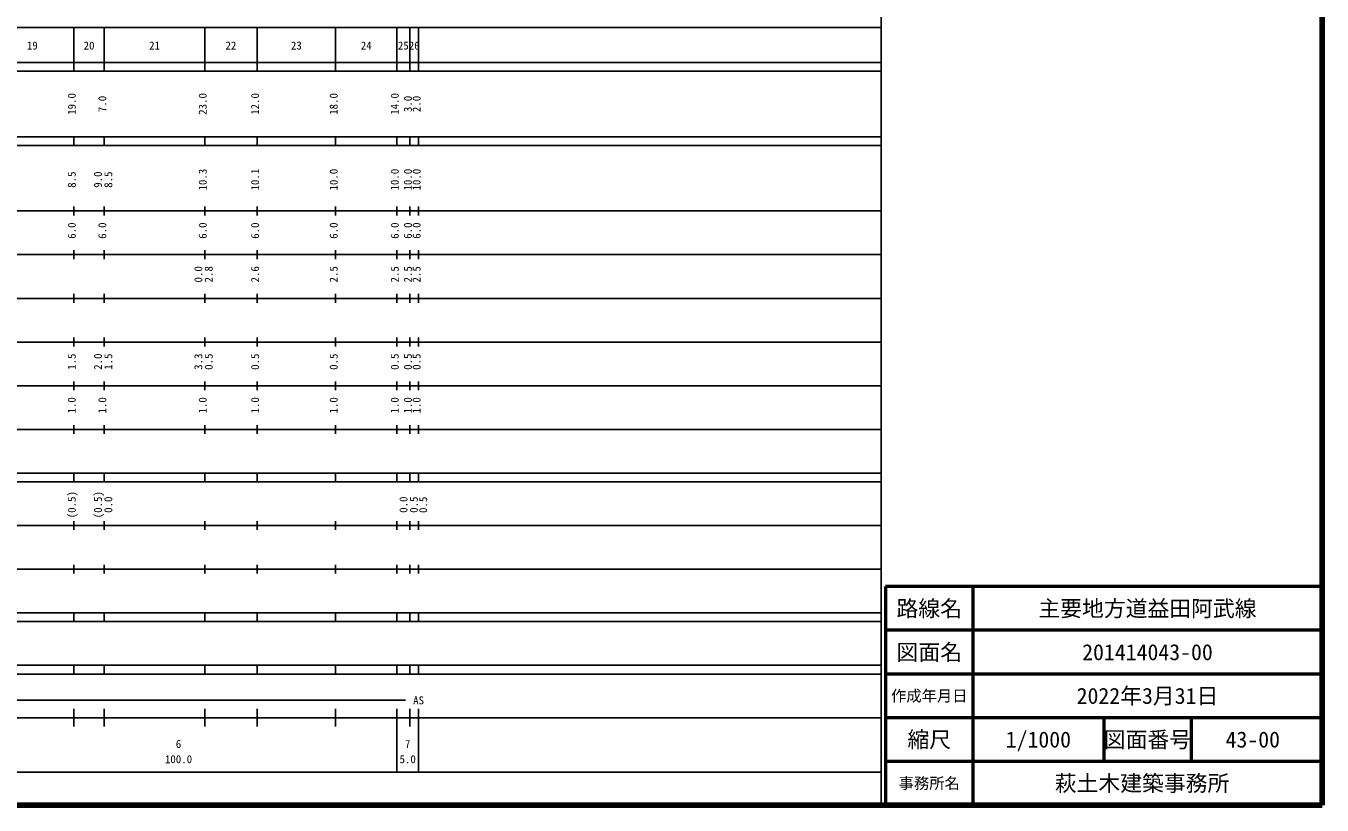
# Model space of a CAD drawing. Units: millimetres on the paper, enlarged 1000 times. Extents: x 40000 to 680000, y 20000 to 380000.
# Drawn here: x 383036 to 680000, y 20000 to 198357 of the extents above; entities that cross this region are included whole.
import ezdxf
from ezdxf.enums import TextEntityAlignment as Align

# ---------------------------------------------------------------- set-up
doc = ezdxf.new("R2010")
doc.units = ezdxf.units.MM
doc.header["$LTSCALE"] = 1000
for name, color, linetype, lineweight in [('M-TTL', 2, 'Continuous', 140), ('M-TTL-BAND', 7, 'Continuous', 25), ('M-TTL-FRAM', 2, 'Continuous', 50), ('M-TTL-LINE', 7, 'Continuous', 50)]:
    doc.layers.add(name, color=color, linetype=linetype, lineweight=lineweight)
doc.layers.add('M-TTL-TXT', color=7, linetype='Continuous')
doc.styles.add('ＭＳ ゴシック', font='')
doc.styles.get('ＭＳ ゴシック').set_extended_font_data('MS Gothic')

msp = doc.modelspace()

# ---------------------------------------------------------------- linework, layer by layer
at = {"layer": 'M-TTL'}
for p, q in [((680000, 20000), (680000, 380000)), ((40000, 20000), (680000, 20000))]:
    msp.add_line(p, q, dxfattribs=at)
at = {"layer": 'M-TTL-BAND'}
for p, q in [((579000, 20000), (579000, 370000)), ((68000, 198000), (579000, 198000)), ((394000, 188000), (394000, 198000)), ((401000, 188000), (401000, 198000)), ((424000, 188000), (424000, 198000)), ((436000, 188000), (436000, 198000)), ((454000, 188000), (454000, 198000)), ((468000, 188000), (468000, 198000)), ((471000, 188000), (471000, 198000)), ((473000, 188000), (473000, 198000)), ((40000, 190000), (579000, 190000)), ((40000, 188000), (579000, 188000)), ((40000, 173000), (579000, 173000)), ((394000, 171000), (394000, 173000)), ((401000, 171000), (401000, 173000)), ((424000, 171000), (424000, 173000)), ((436000, 171000), (436000, 173000)), ((454000, 171000), (454000, 173000)), ((468000, 171000), (468000, 173000)), ((471000, 171000), (471000, 173000)), ((473000, 171000), (473000, 173000)), ((40000, 171000), (579000, 171000)), ((40000, 156000), (579000, 156000)), ((394000, 155000), (394000, 157000)), ((401000, 155000), (401000, 157000)), ((424000, 155000), (424000, 157000)), ((436000, 155000), (436000, 157000)), ((454000, 155000), (454000, 157000)), ((468000, 155000), (468000, 157000)), ((471000, 155000), (471000, 157000)), ((473000, 155000), (473000, 157000)), ((46000, 146000), (579000, 146000)), ((394000, 145000), (394000, 147000)), ((401000, 145000), (401000, 147000)), ((424000, 145000), (424000, 147000)), ((436000, 145000), (436000, 147000)), ((454000, 145000), (454000, 147000)), ((468000, 145000), (468000, 147000)), ((471000, 145000), (471000, 147000)), ((473000, 145000), (473000, 147000)), ((394000, 135000), (394000, 137000)), ((401000, 135000), (401000, 137000)), ((424000, 135000), (424000, 137000)), ((436000, 135000), (436000, 137000)), ((454000, 135000), (454000, 137000)), ((468000, 135000), (468000, 137000)), ((471000, 135000), (471000, 137000)), ((473000, 135000), (473000, 137000)), ((52000, 136000), (579000, 136000)), ((46000, 126000), (579000, 126000)), ((394000, 125000), (394000, 127000)), ((401000, 125000), (401000, 127000)), ((424000, 125000), (424000, 127000)), ((436000, 125000), (436000, 127000)), ((454000, 125000), (454000, 127000)), ((468000, 125000), (468000, 127000)), ((471000, 125000), (471000, 127000)), ((473000, 125000), (473000, 127000)), ((52000, 116000), (579000, 116000)), ((394000, 115000), (394000, 117000)), ((401000, 115000), (401000, 117000)), ((424000, 115000), (424000, 117000)), ((436000, 115000), (436000, 117000)), ((454000, 115000), (454000, 117000)), ((468000, 115000), (468000, 117000)), ((471000, 115000), (471000, 117000)), ((473000, 115000), (473000, 117000)), ((394000, 105000), (394000, 107000)), ((401000, 105000), (401000, 107000)), ((424000, 105000), (424000, 107000)), ((436000, 105000), (436000, 107000)), ((454000, 105000), (454000, 107000)), ((468000, 105000), (468000, 107000)), ((471000, 105000), (471000, 107000)), ((473000, 105000), (473000, 107000)), ((46000, 106000), (579000, 106000)), ((40000, 96000), (579000, 96000)), ((394000, 94000), (394000, 96000)), ((401000, 94000), (401000, 96000)), ((424000, 94000), (424000, 96000)), ((436000, 94000), (436000, 96000)), ((454000, 94000), (454000, 96000)), ((468000, 94000), (468000, 96000)), ((471000, 94000), (471000, 96000)), ((473000, 94000), (473000, 96000)), ((40000, 94000), (579000, 94000)), ((49000, 84000), (579000, 84000)), ((394000, 83000), (394000, 85000)), ((401000, 83000), (401000, 85000)), ((424000, 83000), (424000, 85000)), ((436000, 83000), (436000, 85000)), ((454000, 83000), (454000, 85000)), ((468000, 83000), (468000, 85000)), ((471000, 83000), (471000, 85000)), ((473000, 83000), (473000, 85000)), ((394000, 73000), (394000, 75000)), ((401000, 73000), (401000, 75000)), ((424000, 73000), (424000, 75000)), ((436000, 73000), (436000, 75000)), ((454000, 73000), (454000, 75000)), ((468000, 73000), (468000, 75000)), ((471000, 73000), (471000, 75000)), ((473000, 73000), (473000, 75000)), ((40000, 74000), (579000, 74000)), ((40000, 64000), (579000, 64000)), ((394000, 62000), (394000, 64000)), ((401000, 62000), (401000, 64000)), ((424000, 62000), (424000, 64000)), ((436000, 62000), (436000, 64000)), ((454000, 62000), (454000, 64000)), ((468000, 62000), (468000, 64000)), ((471000, 62000), (471000, 64000)), ((473000, 62000), (473000, 64000)), ((40000, 62000), (579000, 62000)), ((40000, 52000), (579000, 52000)), ((394000, 50000), (394000, 52000)), ((401000, 50000), (401000, 52000)), ((424000, 50000), (424000, 52000)), ((436000, 50000), (436000, 52000)), ((454000, 50000), (454000, 52000)), ((468000, 50000), (468000, 52000)), ((471000, 50000), (471000, 52000)), ((473000, 50000), (473000, 52000)), ((40000, 50000), (579000, 50000)), ((71000, 44000), (470000, 44000)), ((394000, 38000), (394000, 42000)), ((401000, 38000), (401000, 42000)), ((424000, 38000), (424000, 42000)), ((436000, 38000), (436000, 42000)), ((454000, 38000), (454000, 42000)), ((468000, 27500), (468000, 42000)), ((471000, 38000), (471000, 42000)), ((473000, 27500), (473000, 42000)), ((40000, 40000), (579000, 40000)), ((68000, 27500), (579000, 27500))]:
    msp.add_line(p, q, dxfattribs=at)
at = {"layer": 'M-TTL-FRAM'}
for p, q in [((680000, 70000), (580000, 70000)), ((580000, 70000), (580000, 20000))]:
    msp.add_line(p, q, dxfattribs=at)
at = {"layer": 'M-TTL-LINE'}
for p, q in [((600000, 70000), (600000, 20000)), ((680000, 60000), (580000, 60000)), ((680000, 50000), (580000, 50000)), ((680000, 40000), (580000, 40000)), ((630000, 40000), (630000, 30000)), ((650000, 40000), (650000, 30000)), ((680000, 30000), (580000, 30000))]:
    msp.add_line(p, q, dxfattribs=at)

# ---------------------------------------------------------------- texts
at = {"layer": 'M-TTL-BAND', "style": 'ＭＳ ゴシック'}
for s, p in [('19', (384500, 192405)), ('20', (397500, 192405)), ('21', (412500, 192405)), ('22', (430000, 192405)), ('23', (445000, 192405)), ('24', (461000, 192405)), ('25', (469500, 192405)), ('26', (472000, 192405)), ('AS', (473000, 42500)), ('6', (418000, 32523)), ('7', (470500, 32523)), ('100.0', (418000, 29033)), ('5.0', (470500, 29033))]:
    msp.add_text(s, height=1833, dxfattribs=at).set_placement(p, align=Align.BOTTOM_CENTER)
for s, p in [('19.0', (395000, 180500)), ('7.0', (402000, 180500)), ('23.0', (425000, 180500)), ('12.0', (437000, 180500)), ('18.0', (455000, 180500)), ('14.0', (469000, 180500)), ('3.0', (472000, 180500)), ('2.0', (474000, 180500)), ('8.5', (395000, 163174)), ('9.0', (401000, 163174)), ('8.5', (403370, 163174)), ('10.3', (425000, 163174)), ('10.1', (437000, 163174)), ('10.0', (455000, 163174)), ('10.0', (469000, 163174)), ('10.0', (472000, 163174)), ('10.0', (474000, 163174)), ('6.0', (395000, 151500)), ('6.0', (402000, 151500)), ('6.0', (425000, 151500)), ('6.0', (437000, 151500)), ('6.0', (455000, 151500)), ('6.0', (469000, 151500)), ('6.0', (472000, 151500)), ('6.0', (474000, 151500)), ('0.0', (424000, 141500)), ('2.8', (426370, 141500)), ('2.6', (437000, 141500)), ('2.5', (455000, 141500)), ('2.5', (469000, 141500)), ('2.5', (472000, 141500)), ('2.5', (474000, 141500)), ('1.5', (395000, 121500)), ('2.0', (401000, 121500)), ('1.5', (403370, 121500)), ('3.3', (424000, 121500)), ('0.5', (426370, 121500)), ('0.5', (437000, 121500)), ('0.5', (455000, 121500)), ('0.5', (469000, 121500)), ('0.5', (472000, 121500)), ('0.5', (474000, 121500)), ('1.0', (395000, 111500)), ('1.0', (402000, 111500)), ('1.0', (425000, 111500)), ('1.0', (437000, 111500)), ('1.0', (455000, 111500)), ('1.0', (469000, 111500)), ('1.0', (472000, 111500)), ('1.0', (474000, 111500)), ('(0.5)', (395000, 88764)), ('(0.5)', (401000, 88764)), ('0.0', (403370, 88764)), ('0.0', (471000, 88764)), ('0.5', (473370, 88764)), ('0.5', (475506, 88731))]:
    msp.add_text(s, height=1833, rotation=90, dxfattribs=at).set_placement(p, align=Align.BOTTOM_CENTER)
at = {"layer": 'M-TTL-TXT', "style": 'ＭＳ ゴシック'}
for s, height, p in [('路線名', 3666, (590000, 65000)), ('路線名', 3666, (590000, 65000)), ('主要地方道益田阿武線', 3666, (640000, 65000)), ('図面名', 3666, (590000, 55000)), ('図面名', 3666, (590000, 55000)), ('201414043-00', 3666, (640000, 55000)), ('作成年月日', 2566, (590000, 45000)), ('作成年月日', 2566, (590000, 45000)), ('2022年3月31日', 3666, (640000, 45000)), ('縮尺', 3666, (590000, 35000)), ('縮尺', 3666, (590000, 35000)), ('1/1000', 3666, (615000, 35000)), ('図面番号', 3666, (640000, 35000)), ('図面番号', 3666, (640000, 35000)), ('43-00', 3666, (664125, 35000)), ('萩土木建築事務所 ', 3666, (640000, 25000)), ('事務所名', 2566, (590000, 25000)), ('事務所名', 2566, (590000, 25000))]:
    msp.add_text(s, height=height, dxfattribs=at).set_placement(p, align=Align.MIDDLE_CENTER)

doc.saveas('drawing.dxf')
